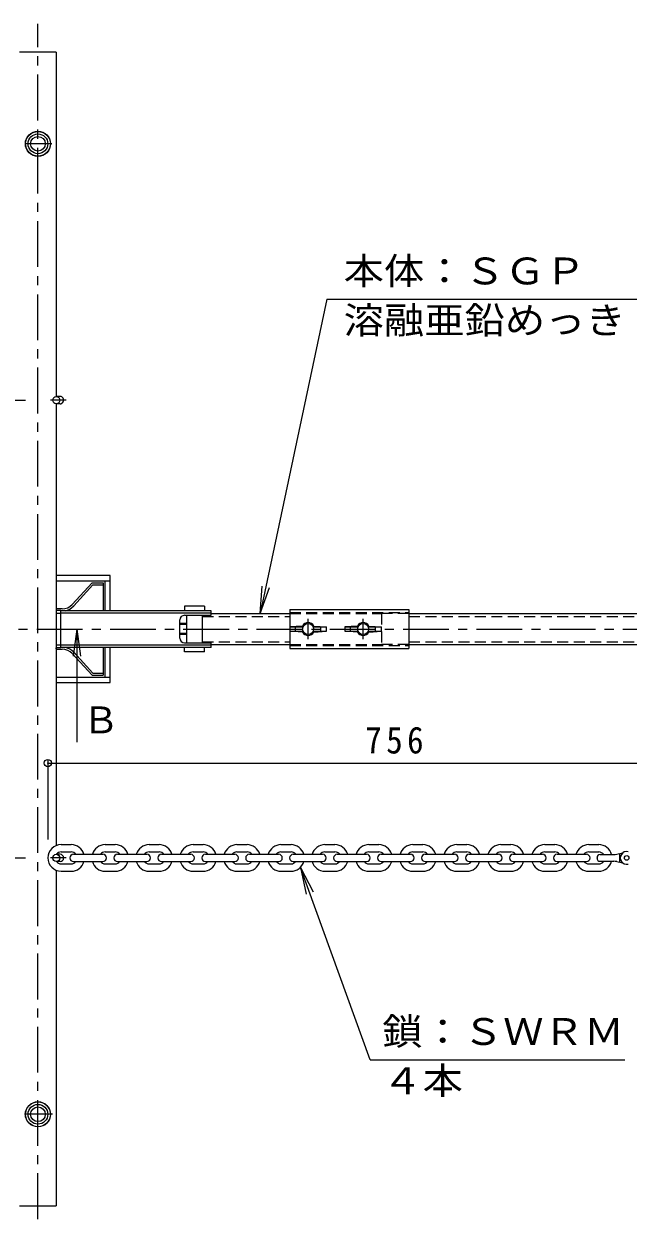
# Model space of a CAD drawing. Units: millimetres at full size, sheet at 1:10; details may follow other scales. Extents: x -1805 to 1696, y -1369 to 1367.
# Drawn here: x -945 to -285, y 24 to 1330 of the extents above; entities that cross this region are included whole.
import ezdxf
from ezdxf.enums import TextEntityAlignment as Align

# ---------------------------------------------------------------- set-up
doc = ezdxf.new("R2010")
doc.units = ezdxf.units.MM
doc.header["$LTSCALE"] = 10
doc.header["$PDMODE"] = 32
doc.header["$PDSIZE"] = 8
doc.linetypes.add('CHAIN1', pattern=[8, 5, -1, 1, -1])
doc.linetypes.add('DASHED1', pattern=[1.8, 1.2, -0.6])
for name, color, linetype, lineweight in [('C-0', 4, 'Continuous', 9), ('C-1', 2, 'Continuous', 9), ('C-2', 3, 'Continuous', 9), ('C-3', 6, 'Continuous', 9), ('C-4', 2, 'Continuous', 9), ('C-6', 6, 'Continuous', 9), ('C-7', 5, 'Continuous', 5), ('C-8', 5, 'Continuous', 5), ('C-A', 2, 'Continuous', 9), ('C-B', 3, 'Continuous', 9), ('C-F', 7, 'Continuous', 9)]:
    doc.layers.add(name, color=color, linetype=linetype, lineweight=lineweight)
doc.styles.add('ＭＳ ゴシック', font='')
doc.styles.get('ＭＳ ゴシック').set_extended_font_data('MS Gothic')

msp = doc.modelspace()

# ---------------------------------------------------------------- linework, layer by layer
at = {"layer": 'C-0', "linetype": 'CHAIN1'}
msp.add_line((-1170.72, 668.85), (309.29, 668.85), dxfattribs=at)
at = {"layer": 'C-1'}
for p, q in [((-891.93, 695.74), (-870.4, 719.35)), ((-870.4, 719.35), (-858.4, 719.35)), ((-858.4, 719.35), (-858.4, 688.85)), ((-890.23, 694.19), (-869.38, 717.05)), ((-869.38, 717.05), (-858.4, 717.05)), ((-747.4, 693.85), (-747.4, 688.85)), ((-903.02, 690.85), (-909.4, 690.85)), ((-909.4, 689.35), (-904.4, 689.35)), ((-904.4, 648.35), (-904.4, 689.35)), ((-740.4, 688.85), (-904.4, 688.85)), ((-740.4, 686.35), (-904.4, 686.35)), ((-774.4, 658.85), (-774.4, 678.85)), ((-769.4, 683.85), (-740.4, 683.85)), ((-766.9, 653.85), (-766.9, 683.85)), ((-749.9, 653.85), (-749.9, 683.85)), ((-740.4, 683.85), (-740.4, 688.85)), ((-766.9, 674.85), (-774.4, 674.85)), ((-766.9, 673.85), (-774.4, 673.85)), ((-766.9, 663.85), (-774.4, 663.85)), ((-766.9, 662.85), (-774.4, 662.85)), ((-769.4, 653.85), (-740.4, 653.85)), ((-740.4, 648.85), (-740.4, 653.85)), ((-909.4, 647.35), (-909.4, 648.35)), ((-904.4, 648.35), (-909.4, 648.35)), ((-909.4, 646.85), (-903.02, 646.85)), ((-740.4, 651.35), (-904.4, 651.35)), ((-740.4, 648.85), (-904.4, 648.85)), ((-891.93, 641.96), (-870.4, 618.35)), ((-890.23, 643.51), (-869.38, 620.65)), ((-858.4, 648.85), (-858.4, 618.35)), ((-747.4, 643.85), (-747.4, 648.85)), ((-870.4, 618.35), (-858.4, 618.35)), ((-869.38, 620.65), (-858.4, 620.65))]:
    msp.add_line(p, q, dxfattribs=at)
at = {"layer": 'C-1', "linetype": 'DASHED1'}
for p, q in [((-909.4, 686.35), (-904.4, 686.35)), ((-904.4, 651.35), (-909.4, 651.35))]:
    msp.add_line(p, q, dxfattribs=at)
at = {"layer": 'C-1', "color": 5, "lineweight": 5}
msp.add_line((-654.4, 690.2), (-654.4, 647.5), dxfattribs=at)
at = {"layer": 'C-1', "color": 3, "linetype": 'DASHED1'}
for p, q in [((-554.4, 685.85), (-554.4, 671.46)), ((-524.4, 685.85), (-554.4, 685.85)), ((-524.4, 682.65), (-176.11, 682.65)), ((-554.4, 666.24), (-554.4, 651.85)), ((-524.4, 655.05), (-176.11, 655.05)), ((-524.4, 651.85), (-554.4, 651.85))]:
    msp.add_line(p, q, dxfattribs=at)
at = {"layer": 'C-1', "color": 3}
for p, q in [((-524.4, 685.85), (-171.5, 685.85)), ((-524.4, 651.85), (-171.5, 651.85))]:
    msp.add_line(p, q, dxfattribs=at)
at = {"layer": 'C-1'}
for points in [[(-747.4, 693.85), (-769.4, 693.85), (-769.4, 688.85)], [(-747.4, 643.85), (-769.4, 643.85), (-769.4, 648.85)]]:
    msp.add_lwpolyline(points, dxfattribs=at)
for centre, radius, start, end in [((-903.02, 705.85), 15, 270, 317.62641), ((-903.02, 705.85), 17.3, 280.68574, 317.62641), ((-769.4, 678.85), 5, 90, 180), ((-769.4, 658.85), 5, 180, 270), ((-903.02, 631.85), 15, 42.37359, 90), ((-903.02, 631.85), 17.3, 42.37359, 79.31426)]:
    msp.add_arc(centre, radius, start, end, dxfattribs=at)
at = {"layer": 'C-2', "linetype": 'CHAIN1'}
msp.add_line((-929.4, 24.4), (-929.4, 1329.78), dxfattribs=at)
at = {"layer": 'C-2'}
for p, q in [((-909.4, 1298.85), (-949.4, 1298.85)), ((-909.4, 1298.85), (-909.4, 922.85)), ((-909.4, 914.85), (-909.4, 432.35)), ((-909.4, 405.35), (-909.4, 38.85)), ((-949.4, 38.85), (-909.4, 38.85))]:
    msp.add_line(p, q, dxfattribs=at)
at = {"layer": 'C-2', "color": 4, "linetype": 'CHAIN1'}
for p, q in [((-914.25, 1198.85), (-943.74, 1198.85)), ((-913.63, 138.85), (-943.99, 138.85))]:
    msp.add_line(p, q, dxfattribs=at)
at = {"layer": 'C-2'}
for centre in [(-929.4, 1198.85), (-929.4, 138.85)]:
    msp.add_circle(centre, 13.75, dxfattribs=at)
at = {"layer": 'C-3', "color": 4, "linetype": 'DASHED1'}
for p, q in [((-749.9, 682.65), (-654.4, 682.65)), ((-654.4, 685.85), (-554.4, 685.85)), ((-749.9, 655.05), (-654.4, 655.05)), ((-654.4, 651.85), (-554.4, 651.85))]:
    msp.add_line(p, q, dxfattribs=at)
at = {"layer": 'C-3', "color": 4}
for p, q in [((-740.4, 685.85), (-654.4, 685.85)), ((-740.4, 651.85), (-654.4, 651.85))]:
    msp.add_line(p, q, dxfattribs=at)
at = {"layer": 'C-4'}
for p, q in [((-904.11, 433.35), (-893.11, 433.35)), ((-856.11, 433.35), (-845.11, 433.35)), ((-808.11, 433.35), (-797.11, 433.35)), ((-760.11, 433.35), (-749.11, 433.35)), ((-712.11, 433.35), (-701.11, 433.35)), ((-664.11, 433.35), (-653.11, 433.35)), ((-616.11, 433.35), (-605.11, 433.35)), ((-568.11, 433.35), (-557.11, 433.35)), ((-520.11, 433.35), (-509.11, 433.35)), ((-472.11, 433.35), (-461.11, 433.35)), ((-424.11, 433.35), (-413.11, 433.35)), ((-376.11, 433.35), (-365.11, 433.35)), ((-328.11, 433.35), (-317.11, 433.35)), ((-904.11, 425.35), (-893.11, 425.35)), ((-890.61, 422.85), (-858.61, 422.85)), ((-856.11, 425.35), (-845.11, 425.35)), ((-842.61, 422.85), (-810.61, 422.85)), ((-808.11, 425.35), (-797.11, 425.35)), ((-794.61, 422.85), (-762.61, 422.85)), ((-760.11, 425.35), (-749.11, 425.35)), ((-746.61, 422.85), (-714.61, 422.85)), ((-712.11, 425.35), (-701.11, 425.35)), ((-698.61, 422.85), (-666.61, 422.85)), ((-664.11, 425.35), (-653.11, 425.35)), ((-650.61, 422.85), (-618.61, 422.85)), ((-616.11, 425.35), (-605.11, 425.35)), ((-602.61, 422.85), (-570.61, 422.85)), ((-568.11, 425.35), (-557.11, 425.35)), ((-554.61, 422.85), (-522.61, 422.85)), ((-520.11, 425.35), (-509.11, 425.35)), ((-506.61, 422.85), (-474.61, 422.85)), ((-472.11, 425.35), (-461.11, 425.35)), ((-458.61, 422.85), (-426.61, 422.85)), ((-424.11, 425.35), (-413.11, 425.35)), ((-410.61, 422.85), (-378.61, 422.85)), ((-376.11, 425.35), (-365.11, 425.35)), ((-362.61, 422.85), (-330.61, 422.85)), ((-328.11, 425.35), (-317.11, 425.35)), ((-904.11, 412.35), (-893.11, 412.35)), ((-890.61, 414.85), (-858.61, 414.85)), ((-856.11, 412.35), (-845.11, 412.35)), ((-842.61, 414.85), (-810.61, 414.85)), ((-808.11, 412.35), (-797.11, 412.35)), ((-794.61, 414.85), (-762.61, 414.85)), ((-760.11, 412.35), (-749.11, 412.35)), ((-746.61, 414.85), (-714.61, 414.85)), ((-712.11, 412.35), (-701.11, 412.35)), ((-698.61, 414.85), (-666.61, 414.85)), ((-664.11, 412.35), (-653.11, 412.35)), ((-650.61, 414.85), (-618.61, 414.85)), ((-616.11, 412.35), (-605.11, 412.35)), ((-602.61, 414.85), (-570.61, 414.85)), ((-568.11, 412.35), (-557.11, 412.35)), ((-554.61, 414.85), (-522.61, 414.85)), ((-520.11, 412.35), (-509.11, 412.35)), ((-506.61, 414.85), (-474.61, 414.85)), ((-472.11, 412.35), (-461.11, 412.35)), ((-458.61, 414.85), (-426.61, 414.85)), ((-424.11, 412.35), (-413.11, 412.35)), ((-410.61, 414.85), (-378.61, 414.85)), ((-376.11, 412.35), (-365.11, 412.35)), ((-362.61, 414.85), (-330.61, 414.85)), ((-328.11, 412.35), (-317.11, 412.35)), ((-904.11, 404.35), (-893.11, 404.35)), ((-856.11, 404.35), (-845.11, 404.35)), ((-808.11, 404.35), (-797.11, 404.35)), ((-760.11, 404.35), (-749.11, 404.35)), ((-712.11, 404.35), (-701.11, 404.35)), ((-664.11, 404.35), (-653.11, 404.35)), ((-616.11, 404.35), (-605.11, 404.35)), ((-568.11, 404.35), (-557.11, 404.35)), ((-520.11, 404.35), (-509.11, 404.35)), ((-472.11, 404.35), (-461.11, 404.35)), ((-424.11, 404.35), (-413.11, 404.35)), ((-376.11, 404.35), (-365.11, 404.35)), ((-328.11, 404.35), (-317.11, 404.35))]:
    msp.add_line(p, q, dxfattribs=at)
for centre, radius, start, end in [((-904.11, 418.85), 14.5, 90, 270), ((-893.11, 418.85), 14.5, 16.01339, 90), ((-856.11, 418.85), 14.5, 90, 163.98661), ((-845.11, 418.85), 14.5, 16.01339, 90), ((-808.11, 418.85), 14.5, 90, 163.98661), ((-797.11, 418.85), 14.5, 16.01339, 90), ((-760.11, 418.85), 14.5, 90, 163.98661), ((-749.11, 418.85), 14.5, 16.01339, 90), ((-712.11, 418.85), 14.5, 90, 163.98661), ((-701.11, 418.85), 14.5, 16.01339, 90), ((-664.11, 418.85), 14.5, 90, 163.98661), ((-653.11, 418.85), 14.5, 16.01339, 90), ((-616.11, 418.85), 14.5, 90, 163.98661), ((-605.11, 418.85), 14.5, 16.01339, 90), ((-568.11, 418.85), 14.5, 90, 163.98661), ((-557.11, 418.85), 14.5, 16.01339, 90), ((-520.11, 418.85), 14.5, 90, 163.98661), ((-509.11, 418.85), 14.5, 16.01339, 90), ((-472.11, 418.85), 14.5, 90, 163.98661), ((-461.11, 418.85), 14.5, 16.01339, 90), ((-424.11, 418.85), 14.5, 90, 163.98661), ((-413.11, 418.85), 14.5, 16.01339, 90), ((-376.11, 418.85), 14.5, 90, 163.98661), ((-365.11, 418.85), 14.5, 16.01339, 90), ((-328.11, 418.85), 14.5, 90, 163.98661), ((-317.11, 418.85), 14.5, 14.57956, 90), ((-904.11, 418.85), 6.5, 90, 142.02103), ((-890.61, 418.85), 4, 90, 270), ((-893.11, 418.85), 6.5, 37.97987, 90), ((-856.11, 418.85), 6.5, 90, 142.02013), ((-858.61, 418.85), 4, 270, 90), ((-842.61, 418.85), 4, 90, 270), ((-845.11, 418.85), 6.5, 37.97987, 90), ((-808.11, 418.85), 6.5, 90, 142.02013), ((-810.61, 418.85), 4, 270, 90), ((-794.61, 418.85), 4, 90, 270), ((-797.11, 418.85), 6.5, 37.97987, 90), ((-760.11, 418.85), 6.5, 90, 142.02013), ((-762.61, 418.85), 4, 270, 90), ((-746.61, 418.85), 4, 90, 270), ((-749.11, 418.85), 6.5, 37.97987, 90), ((-712.11, 418.85), 6.5, 90, 142.02013), ((-714.61, 418.85), 4, 270, 90), ((-698.61, 418.85), 4, 90, 270), ((-701.11, 418.85), 6.5, 37.97987, 90), ((-664.11, 418.85), 6.5, 90, 142.02013), ((-666.61, 418.85), 4, 270, 90), ((-650.61, 418.85), 4, 90, 270), ((-653.11, 418.85), 6.5, 37.97987, 90), ((-616.11, 418.85), 6.5, 90, 142.02013), ((-618.61, 418.85), 4, 270, 90), ((-602.61, 418.85), 4, 90, 270), ((-605.11, 418.85), 6.5, 37.97987, 90), ((-568.11, 418.85), 6.5, 90, 142.02013), ((-570.61, 418.85), 4, 270, 90), ((-554.61, 418.85), 4, 90, 270), ((-557.11, 418.85), 6.5, 37.97987, 90), ((-520.11, 418.85), 6.5, 90, 142.02013), ((-522.61, 418.85), 4, 270, 90), ((-506.61, 418.85), 4, 90, 270), ((-509.11, 418.85), 6.5, 37.97987, 90), ((-472.11, 418.85), 6.5, 90, 142.02013), ((-474.61, 418.85), 4, 270, 90), ((-458.61, 418.85), 4, 90, 270), ((-461.11, 418.85), 6.5, 37.97987, 90), ((-424.11, 418.85), 6.5, 90, 142.02013), ((-426.61, 418.85), 4, 270, 90), ((-410.61, 418.85), 4, 90, 270), ((-413.11, 418.85), 6.5, 37.97987, 90), ((-376.11, 418.85), 6.5, 90, 142.02013), ((-378.61, 418.85), 4, 270, 90), ((-362.61, 418.85), 4, 90, 270), ((-365.11, 418.85), 6.5, 37.97987, 90), ((-328.11, 418.85), 6.5, 90, 142.02013), ((-330.61, 418.85), 4, 270, 90), ((-317.11, 418.85), 6.5, 34.16226, 90), ((-904.11, 418.85), 6.5, 217.97897, 270), ((-893.11, 418.85), 14.5, 270, 343.98661), ((-893.11, 418.85), 6.5, 270, 322.02013), ((-856.11, 418.85), 14.5, 196.01339, 270), ((-856.11, 418.85), 6.5, 217.97987, 270), ((-845.11, 418.85), 14.5, 270, 343.98661), ((-845.11, 418.85), 6.5, 270, 322.02013), ((-808.11, 418.85), 14.5, 196.01339, 270), ((-808.11, 418.85), 6.5, 217.97987, 270), ((-797.11, 418.85), 14.5, 270, 343.98661), ((-797.11, 418.85), 6.5, 270, 322.02013), ((-760.11, 418.85), 14.5, 196.01339, 270), ((-760.11, 418.85), 6.5, 217.97987, 270), ((-749.11, 418.85), 14.5, 270, 343.98661), ((-749.11, 418.85), 6.5, 270, 322.02013), ((-712.11, 418.85), 14.5, 196.01339, 270), ((-712.11, 418.85), 6.5, 217.97987, 270), ((-701.11, 418.85), 14.5, 270, 343.98661), ((-701.11, 418.85), 6.5, 270, 322.02013), ((-664.11, 418.85), 14.5, 196.01339, 270), ((-664.11, 418.85), 6.5, 217.97987, 270), ((-653.11, 418.85), 14.5, 270, 343.98661), ((-653.11, 418.85), 6.5, 270, 322.02013), ((-616.11, 418.85), 14.5, 196.01339, 270), ((-616.11, 418.85), 6.5, 217.97987, 270), ((-605.11, 418.85), 14.5, 270, 343.98661), ((-605.11, 418.85), 6.5, 270, 322.02013), ((-568.11, 418.85), 14.5, 196.01339, 270), ((-568.11, 418.85), 6.5, 217.97987, 270), ((-557.11, 418.85), 14.5, 270, 343.98661), ((-557.11, 418.85), 6.5, 270, 322.02013), ((-520.11, 418.85), 14.5, 196.01339, 270), ((-520.11, 418.85), 6.5, 217.97987, 270), ((-509.11, 418.85), 14.5, 270, 343.98661), ((-509.11, 418.85), 6.5, 270, 322.02013), ((-472.11, 418.85), 14.5, 196.01339, 270), ((-472.11, 418.85), 6.5, 217.97987, 270), ((-461.11, 418.85), 14.5, 270, 343.98661), ((-461.11, 418.85), 6.5, 270, 322.02013), ((-424.11, 418.85), 14.5, 196.01339, 270), ((-424.11, 418.85), 6.5, 217.97987, 270), ((-413.11, 418.85), 14.5, 270, 343.98661), ((-413.11, 418.85), 6.5, 270, 322.02013), ((-376.11, 418.85), 14.5, 196.01339, 270), ((-376.11, 418.85), 6.5, 217.97987, 270), ((-365.11, 418.85), 14.5, 270, 343.98661), ((-365.11, 418.85), 6.5, 270, 322.02013), ((-328.11, 418.85), 14.5, 196.01339, 270), ((-328.11, 418.85), 6.5, 217.97987, 270), ((-317.11, 418.85), 14.5, 270, 345.42044), ((-317.11, 418.85), 6.5, 270, 325.83774)]:
    msp.add_arc(centre, radius, start, end, dxfattribs=at)
at = {"layer": 'C-6', "color": 134, "lineweight": 5}
for centre, radius in [((-929.4, 1198.85), 13.5), ((-929.4, 1198.85), 10.8), ((-929.4, 138.85), 13.6), ((-929.4, 138.85), 10.8)]:
    msp.add_circle(centre, radius, dxfattribs=at)
at = {"layer": 'C-6'}
for centre in [(-929.4, 1198.85), (-929.4, 138.85)]:
    msp.add_circle(centre, 8, dxfattribs=at)
at = {"layer": 'C-7', "linetype": 'CHAIN1'}
for p, q in [((-960.17, 918.85), (-942.93, 918.85)), ((-898.62, 918.85), (-915.86, 918.85)), ((-960.17, 418.85), (-942.93, 418.85)), ((-898.62, 418.85), (-915.86, 418.85))]:
    msp.add_line(p, q, dxfattribs=at)
at = {"layer": 'C-7'}
for p, q in [((-905.26, 922.85), (-909.41, 922.85)), ((-905.26, 914.85), (-909.41, 914.85)), ((-654.4, 690.2), (-524.4, 690.2)), ((-524.4, 690.2), (-524.4, 647.5)), ((-654.4, 647.5), (-524.4, 647.5)), ((-905.26, 422.85), (-909.41, 422.85)), ((-905.26, 414.85), (-909.41, 414.85))]:
    msp.add_line(p, q, dxfattribs=at)
at = {"layer": 'C-7', "linetype": 'DASHED1'}
for p, q in [((-654.4, 686.85), (-524.4, 686.85)), ((-654.4, 650.85), (-524.4, 650.85))]:
    msp.add_line(p, q, dxfattribs=at)
at = {"layer": 'C-7'}
for centre, major_axis in [((-909.41, 918.85), (0, -4)), ((-909.41, 418.85), (0, 4))]:
    msp.add_ellipse(centre, major_axis=major_axis, ratio=0.9659, dxfattribs=at)
for centre, major_axis, start_param, end_param in [((-905.26, 918.85), (0, -4), 6.2831853, 9.424778), ((-905.26, 418.85), (0, 4), 3.1415927, 6.2831853)]:
    msp.add_ellipse(centre, major_axis=major_axis, ratio=0.9659, start_param=start_param, end_param=end_param, dxfattribs=at)
at = {"layer": 'C-8'}
for p, q in [((-850.4, 727.35), (-909.4, 727.35)), ((-909.4, 721.35), (-850.4, 721.35)), ((-856.4, 721.35), (-856.4, 688.85)), ((-850.4, 688.85), (-850.4, 727.35)), ((-856.4, 648.85), (-856.4, 616.35)), ((-850.4, 610.35), (-850.4, 648.85)), ((-909.4, 616.35), (-850.4, 616.35)), ((-909.4, 610.35), (-850.4, 610.35))]:
    msp.add_line(p, q, dxfattribs=at)
at = {"layer": 'C-A', "linetype": 'CHAIN1'}
for p, q in [((-634.4, 657.82), (-634.4, 680.08)), ((-574.4, 657.82), (-574.4, 680.08))]:
    msp.add_line(p, q, dxfattribs=at)
at = {"layer": 'C-A'}
for p, q in [((-640.6, 672.1), (-654.4, 671.1)), ((-654.4, 671.1), (-639.96, 671.1)), ((-654.4, 666.6), (-639.96, 666.6)), ((-640.6, 665.6), (-654.4, 666.6)), ((-648.09, 666.6), (-648.09, 671.1)), ((-640.6, 672.1), (-639.96, 671.1)), ((-639.96, 666.6), (-640.6, 665.6)), ((-628.2, 672.1), (-628.83, 671.1)), ((-628.83, 671.1), (-614.4, 671.1)), ((-628.83, 666.6), (-628.2, 665.6)), ((-628.2, 672.1), (-614.4, 671.1)), ((-628.2, 665.6), (-614.4, 666.6)), ((-620.7, 666.6), (-620.7, 671.1)), ((-580.6, 672.1), (-594.4, 671.1)), ((-594.4, 671.1), (-594.4, 666.6)), ((-594.4, 671.1), (-579.96, 671.1)), ((-594.4, 666.6), (-579.96, 666.6)), ((-580.6, 665.6), (-594.4, 666.6)), ((-588.09, 666.6), (-588.09, 671.1)), ((-580.6, 672.1), (-579.96, 671.1)), ((-579.96, 666.6), (-580.6, 665.6)), ((-568.2, 672.1), (-568.83, 671.1)), ((-568.83, 671.1), (-554.4, 671.1)), ((-568.83, 666.6), (-568.2, 665.6)), ((-568.2, 672.1), (-554.4, 671.1)), ((-568.2, 665.6), (-554.4, 666.6)), ((-560.7, 666.6), (-560.7, 671.1))]:
    msp.add_line(p, q, dxfattribs=at)
for points in [[(-628.83, 666.6), (-614.4, 666.6), (-614.4, 671.1)], [(-568.83, 666.6), (-554.4, 666.6), (-554.4, 671.1)]]:
    msp.add_lwpolyline(points, dxfattribs=at)
for centre in [(-634.4, 668.85), (-574.4, 668.85)]:
    msp.add_circle(centre, 6, dxfattribs=at)
for centre, start, end in [((-634.4, 668.85), 27.66379, 152.33621), ((-574.4, 668.85), 27.66379, 152.33621), ((-634.4, 668.85), 207.66379, 332.33621), ((-574.4, 668.85), 207.66379, 332.33621)]:
    msp.add_arc(centre, 7, start, end, dxfattribs=at)
at = {"layer": 'C-B'}
for p, q in [((-319.01, 418.7), (-319.01, 419)), ((-315.51, 422.5), (-300.75, 422.5)), ((-297.5, 422.85), (-291.22, 424.25)), ((-294.61, 423.5), (-294.61, 414.2)), ((-291.22, 424.25), (-291.06, 424.25)), ((-315.51, 415.2), (-300.75, 415.2)), ((-297.5, 414.84), (-291.22, 413.45)), ((-291.22, 413.45), (-291.06, 413.45))]:
    msp.add_line(p, q, dxfattribs=at)
msp.add_circle((-286.61, 418.85), 2.5, dxfattribs=at)
for centre, radius, start, end in [((-315.51, 419), 3.5, 90, 180), ((-315.51, 418.7), 3.5, 180, 270), ((-300.75, 437.5), 15, 270, 282.5), ((-286.61, 418.85), 7, 77.5, 282.5), ((-300.75, 400.2), 15, 77.5, 90)]:
    msp.add_arc(centre, radius, start, end, dxfattribs=at)
at = {"layer": 'C-F'}
for p, q in [((-614, 1029.03), (-250.7, 1029.03)), ((-686.78, 685.85), (-676.78, 714.13)), ((-887.04, 668.85), (-890.96, 639.1)), ((-887.04, 668.85), (-883.12, 639.1)), ((-887.04, 668.85), (-887.04, 545.18)), ((-918.61, 525.47), (-918.61, 438.85)), ((-918.61, 522.47), (-160.36, 522.47)), ((-642.88, 408.57), (-636.4, 379.28)), ((-566.53, 198.39), (-288.48, 198.39))]:
    msp.add_line(p, q, dxfattribs=at)
for points in [[(-614, 1029.03), (-686.78, 685.85), (-684.44, 715.76)], [(-566.53, 198.39), (-642.88, 408.57), (-629.04, 381.95)]]:
    msp.add_lwpolyline(points, dxfattribs=at)
msp.add_point((-918.61, 522.47), dxfattribs=at)

# ---------------------------------------------------------------- texts
at = {"layer": 'C-F', "color": 2, "style": 'ＭＳ ゴシック', "width": 1.1}
for s, p in [('本体：ＳＧＰ', (-595.67, 1036.48)), ('溶融亜鉛めっき', (-595.67, 982.68)), ('鎖：ＳＷＲＭ', (-553.48, 205.84)), ('４本', (-553.48, 152.04))]:
    msp.add_text(s, height=29.33, dxfattribs=at).set_placement(p, align=Align.BOTTOM_LEFT)
at = {"layer": 'C-F', "color": 2, "style": 'ＭＳ ゴシック'}
msp.add_text('Ｂ', height=29.33, dxfattribs=at).set_placement((-880.85, 546.13), align=Align.BOTTOM_LEFT)
at = {"layer": 'C-F', "color": 2, "insert": (-571.98, 532.47), "char_height": 29.33, "attachment_point": 7, "style": 'ＭＳ ゴシック'}
msp.add_mtext('\\T1.27;\\W0.9;756', dxfattribs=at)

doc.saveas('drawing.dxf')
